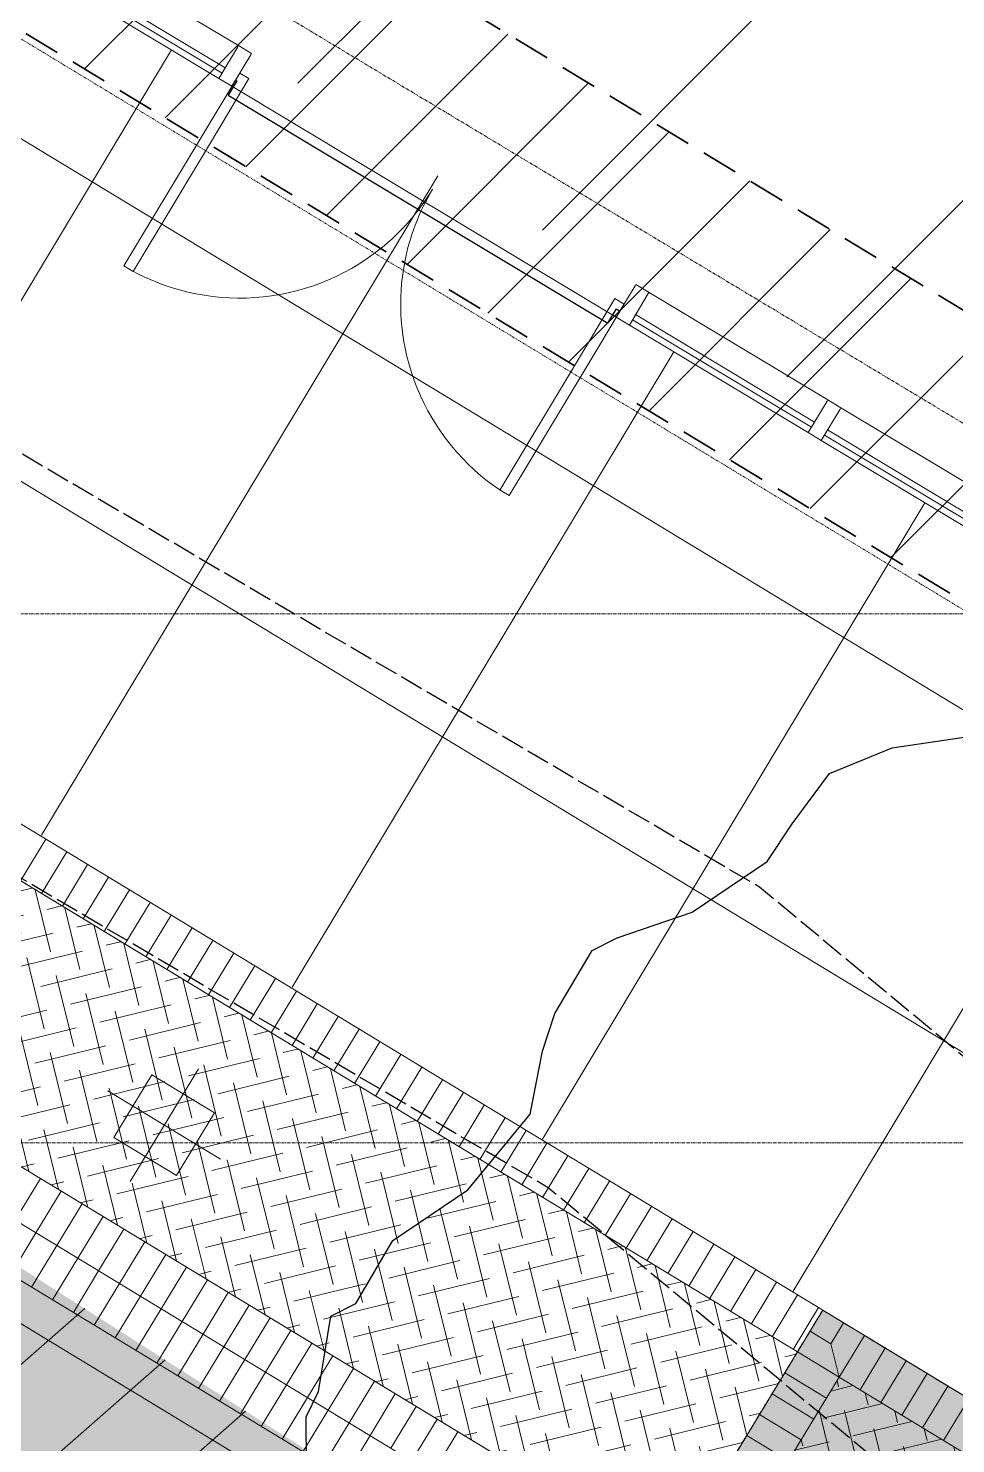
# Model space of a CAD drawing. Header units: inches. Extents: x 3268 to 7018, y 976 to 6708.
# Drawn here: x 4269 to 4420.9, y 2103.2 to 2335.1 of the extents above; entities that cross this region are included whole.
import ezdxf

# ---------------------------------------------------------------- set-up
doc = ezdxf.new("R2010")
doc.units = ezdxf.units.IN
doc.header["$MEASUREMENT"] = 0
for name, pattern in [('Double Dash 3_8_', [0.9999999999999999, 0.3749999999999999, -0.125, 0.125, -0.125, 0.125, -0.125]), ('Grid Line 1_2_', [0.8749999999999999, 0.4999999999999999, -0.125, 0.125, -0.125]), ('IMPORT-DASHED _2_', [8.999999999999996, 5.999999999999998, -2.999999999999999]), ('IMPORT-DASHED4', [2.25, 1.5, -0.7499999999999998]), ('IMPORT-EASEMENT2', [4.799999999999999, 3.839999999999999, -0.9599999999999999])]:
    doc.linetypes.add(name, pattern=pattern)
for name, color, linetype, lineweight in [('0-landscaping', 1, 'Continuous', 25), ('A-DETL-GENF', 92, 'Continuous', 9), ('A-DOOR', 31, 'Continuous', 9), ('A-FLOR', 192, 'Continuous', 9), ('A-GLAZ-CURT', 52, 'Continuous', 9), ('A-GLAZ-CWMG', 51, 'Continuous', 9), ('C-ANNO-5FT-PED-ZONE', 130, 'Continuous', 25), ('C-BLDG', 3, 'Continuous', 25), ('C-CURB-BACK', 40, 'Continuous', 13), ('C-CURB-FACE', 80, 'Continuous', 13), ('C-ESMT-STBK', 4, 'IMPORT-DASHED _2_', 35), ('C-PROP-LINE', 91, 'Double Dash 3_8_', 9), ('L-MASK', 245, 'Continuous', 35), ('L-PVMT-ASPH', 140, 'Continuous', 15), ('L-PVMT-ASPH-HATC', 252, 'Continuous', 15), ('L-PVMT-BRCK-HATC', 252, 'Continuous', 15), ('L-PVMT-BRICK', 20, 'Continuous', 13), ('L-PVMT-CONC-HATC', 252, 'Continuous', 15), ('L-SITE-LIGHT', 2, 'Continuous', 15), ('L-SITE-TREE-GRAT', 250, 'Continuous', 13), ('S-GRID', 1, 'Continuous', 9), ('site_dwg', 8, 'Continuous', 9)]:
    doc.layers.add(name, color=color, linetype=linetype, lineweight=lineweight)
doc.layers.add('NPLT', color=200, linetype='Continuous', lineweight=13, plot=False)

# ---------------------------------------------------------------- blocks, each defined once
blk = doc.blocks.new('System Panel - GLA-01 - Insulated Glass - Clear-11207299-Overall Retail Plan Opt 2')
at = {"layer": 'A-GLAZ-CURT'}
for p, q in [((15.84375, 2.000000000003638), (-18.34374999999909, 2.000000000000909)), ((-18.34374999999909, 2.000000000000909), (-18.34375000000045, 0.9999999999963619)), ((-18.34375000000045, 0.9999999999963619), (15.84375, 0.9999999999963619)), ((15.84375, 0.9999999999963619), (15.84375, 2.000000000003638))]:
    blk.add_line(p, q, dxfattribs=at)
blk = doc.blocks.new('Rectangular Mullion - 2_5_ x 6_ rectangular-9718701-Overall Retail Plan Opt 2')
at = {"layer": 'A-GLAZ-CWMG'}
for p, q in [((-1.250000000000909, 3.24999999999909), (1.250000000000909, 3.24999999999909)), ((-1.250000000000855, 3.000000000004924), (-1.250000000000909, 3.24999999999909)), ((-1.249999999999545, -3), (-1.250000000000855, 3.000000000004924)), ((1.250000000000909, 3.24999999999909), (1.250000000000855, 3.000000000004983)), ((1.250000000000855, 3.000000000004983), (1.249999999999545, -3)), ((1.249999999999545, -3), (-1.249999999999545, -3))]:
    blk.add_line(p, q, dxfattribs=at)
blk = doc.blocks.new('System Panel - GLA-01 - Insulated Glass - Clear-11207301-Overall Retail Plan Opt 2')
at = {"layer": 'A-GLAZ-CURT'}
for p, q in [((18.34375000000045, 2.000000000000909), (-15.84375000000136, 1.999999999998181)), ((-15.84375000000136, 1.999999999998181), (-15.84375000000136, 1.000000000001819)), ((-15.84375000000136, 1.000000000001819), (18.34375000000045, 1.000000000001819)), ((18.34375000000045, 1.000000000001819), (18.34375000000045, 2.000000000000909))]:
    blk.add_line(p, q, dxfattribs=at)
blk = doc.blocks.new('Rectangular Mullion - 2_5_ x 6_ rectangular-11207296-Overall Retail Plan Opt 2')
at = {"layer": 'A-GLAZ-CWMG'}
for p, q in [((-1.250000000000909, 3.250000000001819), (1.249999999998181, 3.24999999999909)), ((-1.250000000000909, 3.000000000014404), (-1.250000000000909, 3.250000000001819)), ((-1.250000000000909, -2.999999999997271), (-1.250000000000909, 3.000000000014404)), ((1.249999999998181, 3.24999999999909), (1.249999999998181, 3.000000000013916)), ((1.249999999998181, 3.000000000013916), (1.249999999998181, -3)), ((1.249999999998181, -3), (-1.250000000000909, -2.999999999997271))]:
    blk.add_line(p, q, dxfattribs=at)
blk = doc.blocks.new('Rectangular Mullion - 2_5_ x 6_ rectangular-V139-Overall Retail Plan Opt 2')
at = {"layer": 'A-GLAZ-CWMG'}
for p, q in [((-1.250000000000909, 3.249999999996362), (1.249999999999545, 3.250000000001819)), ((-1.250000000000909, 3.000000000007472), (-1.250000000000909, 3.249999999996362)), ((-1.250000000000909, -3), (-1.250000000000909, 3.000000000007472)), ((1.249999999999545, 3.250000000001819), (1.249999999999545, 3.000000000007691)), ((1.249999999999545, 3.000000000007691), (1.249999999999545, -3)), ((1.249999999999545, -3), (-1.250000000000909, -3))]:
    blk.add_line(p, q, dxfattribs=at)
blk = doc.blocks.new('Rectangular Mullion - 2_5_ x 6_ rectangular-9997897-Overall Retail Plan Opt 2')
at = {"layer": 'A-GLAZ-CWMG'}
for p, q in [((4370.690668025868, 2291.830432054534), (4399.995075118622, 2274.22256786855)), ((4367.471680057681, 2286.473136425146), (4396.776087150435, 2268.865272239161))]:
    blk.add_line(p, q, dxfattribs=at)
blk = doc.blocks.new('System Panel - GLA-01 - Insulated Glass - Clear-11207302-Overall Retail Plan Opt 2')
at = {"layer": 'A-GLAZ-CURT'}
for p, q in [((17.37499999999954, 1.999999999998181), (-17.37500000000227, 2.000000000000909)), ((-17.37500000000227, 2.000000000000909), (-17.37500000000227, 0.9999999999963619)), ((-17.37500000000227, 0.9999999999963619), (17.37500000000091, 0.9999999999963619)), ((17.37500000000091, 0.9999999999963619), (17.37499999999954, 1.999999999998181))]:
    blk.add_line(p, q, dxfattribs=at)
blk = doc.blocks.new('Rectangular Mullion - 2_5_ x 6_ rectangular-7882487-Overall Retail Plan Opt 2')
at = {"layer": 'A-GLAZ-CWMG'}
for p, q in [((4402.137993370377, 2272.934972681274), (4431.924557069778, 2255.037399578152)), ((4398.91900540219, 2267.577677051886), (4428.70556910159, 2249.680103948763))]:
    blk.add_line(p, q, dxfattribs=at)
blk = doc.blocks.new('Curtain Wall-Ext Dbl Door-Framed - SEE ELEV-11207303-Overall Retail Plan Opt 2')
at = {"layer": 'A-DOOR'}
for p, q in [((-34.9791666666671, 37.10416666666728), (-36.72916666666715, 37.10416666666728)), ((-36.7291666666671, 13.35663406547712), (-36.7291666666671, 37.10416666666728)), ((-34.9791666666671, 13.35049761439042), (-34.9791666666671, 37.10416666666728)), ((34.97916666666701, 37.3541666666673), (36.7291666666674, 37.3541666666673)), ((34.97916666666701, 13.10518567690717), (34.97916666666701, 37.3541666666673)), ((36.72916666666725, 13.09904922582124), (36.72916666666725, 37.35416666666729)), ((-36.7291666666671, 0.4999999999999902), (-36.7291666666671, 13.35663406547712)), ((-34.9791666666671, 0.4999999999999875), (-34.9791666666671, 13.35049761439042)), ((34.97916666666701, 0.4999999999997903), (34.97916666666701, 13.10518567690717)), ((36.72916666666725, 0.4999999999983222), (36.72916666666725, 13.09904922582124)), ((-34.9791666666671, 0.4999999999999875), (-36.72916666666716, 0.4999999999999875)), ((34.97916666666701, 0.4999999999997903), (36.72916666666728, 0.4999999999997903))]:
    blk.add_line(p, q, dxfattribs=at)
for centre, radius, start, end in [((-36.72916666666716, 0.50000000000011), 36.60416666666715, 20.5450622592948, 89.99999999999997), ((36.72916666666742, 0.4999999999998756), 36.8541666666674, 89.9999999999999, 159.6323538087749), ((-36.72916666666716, 0.50000000000011), 36.6041666666672, 359.9999999999991, 20.54506225929478), ((36.72916666666742, 0.4999999999998756), 36.85416666666739, 159.6323538087749, 179.9999999999999)]:
    blk.add_arc(centre, radius, start, end, dxfattribs=at)
blk = doc.blocks.new('site_dwg_dec1-V199-Overall Retail Plan Opt 2')
at = {"layer": '0-landscaping', "color": 213, "flags": 128}
blk.add_lwpolyline([(-61.92057036118876, 101.8408481608087), (-58.30093783770007, 105.9616797991286), (-55.46164372381735, 107.1177861229546), (-49.00267481756725, 112.3947722131263), (-46.03880041719582, 111.6163731676818), (-38.42578059646018, 114.054593358592), (-28.6291541553428, 112.7497124130234), (-18.05225993053045, 114.4095335631275), (-12.49820972054385, 118.6562997094618), (-8.753996910397289, 120.8426259771252), (-1.14094872964506, 123.280821263382), (1.822939583015795, 122.5024952453998), (9.809728627375987, 119.1371744186829), (19.60632671145595, 117.8323183823406), (24.38003850845325, 119.1143592194087), (31.08816798894167, 120.5223345599618), (38.04547195947725, 118.0613721970105), (46.15681293430918, 112.7615709075428), (55.04856294575529, 110.4265181416988), (59.16653053265599, 106.8094013281945), (60.62947431379791, 105.0179499629987)], dxfattribs=at)
blk = doc.blocks.new('site_dwg_lighting-12649360-Overall Retail Plan Opt 2')
at = {"layer": 'L-SITE-LIGHT', "color": 53}
for p, q in [((0, 5.399999999441206), (0, -5.399999999441206)), ((-5.399999996647238, 0), (5.399999999441206, 0))]:
    blk.add_line(p, q, dxfattribs=at)
at = {"layer": 'L-SITE-LIGHT', "color": 53, "flags": 128}
blk.add_lwpolyline([(-2.999999997206032, 2.999999998603016), (3.000000002793967, 2.999999998603016), (3.000000002793967, -3.000000001396983), (-2.999999994412064, -3.000000001396983)], close=True, dxfattribs=at)
blk = doc.blocks.new('site_dwg_b1-12649367-Overall Retail Plan Opt 2')
at = {"layer": 'L-PVMT-BRCK-HATC', "color": 53}
blk.add_line((0, -7.990953345783054), (0, 0), dxfattribs=at)
blk = doc.blocks.new('site_dwg_b2-12649368-Overall Retail Plan Opt 2')
at = {"layer": 'L-PVMT-BRCK-HATC', "color": 53}
blk.add_line((0, 0), (0, 7.990953347180038), dxfattribs=at)
blk = doc.blocks.new('site_dwg_tree_grate_pvr-V278-Overall Retail Plan Opt 2')
at = {"layer": 'L-MASK', "lineweight": 15}
blk.add_hatch(color=10, dxfattribs=at).paths.add_polyline_path([(36.00000000000272, 3.41060513164848e-12), (36.00000000000272, 48.00000000000272), (-35.99999999999726, 48.00000000000272), (-35.99999999999726, 2.728484105318784e-12)])
at = {"layer": 'L-PVMT-BRCK-HATC'}
h = blk.add_hatch(dxfattribs=at)
h.set_pattern_fill('FP_230', color=53, style=0, pattern_type=2)
h.set_pattern_definition([(135, (-28, 40), (-5.654025822367634, 4.440892098500626e-16), [11.995, -3.998]), (225, (-30.827, 42.827), (-5.654025822367634, -4.440892098500626e-16), [11.995, -3.998])])
h.paths.add_polyline_path([(28.00000000186537, 8.00000000093405), (28.00000000186537, 39.9999999990714), (-28.00000000185991, 39.9999999990714), (-27.99999999627266, 8.00000000093405)])
h.paths.add_polyline_path([(6.000000000002728, 18.00000000000272), (-6.000000005585206, 18.00000000000272), (-5.999999999997271, 30.00000000000272), (6.000000000002728, 30.00000000000272)])
at = {"layer": 'L-PVMT-BRCK-HATC', "color": 53}
for p, q in [((-24, 40.00000000186264), (-24, 47.99999999999999)), ((-19.99999999813735, 40.00000000046565), (-19.99999999813735, 47.99999999999999)), ((-16.00000000186264, 40.00000000046565), (-16.00000000186264, 47.99999999999999)), ((-12, 40.00000000046565), (-12, 47.99999999999999)), ((-7.999999998137354, 39.99999999906867), (-7.999999998137354, 47.99999999999999)), ((-4.000000001862644, 40.00000000046565), (-4.000000001862644, 47.99999999999999)), ((0, 39.99999999906867), (0, 47.99999999999999)), ((4.000000001862644, 40.00000000046565), (4.000000001862644, 47.99999999999999)), ((7.999999998137354, 39.99999999906867), (7.999999998137354, 47.99999999999999)), ((12, 40.00000000186264), (12, 47.99999999999999)), ((15.99999999627471, 39.99999999906867), (15.99999999627471, 47.99999999999999)), ((20.00000000372529, 40.00000000186264), (20.00000000372529, 47.99999999999999)), ((24, 39.99999999906867), (24, 47.99999999999999)), ((31.99999999813735, 44.00000000093132), (28.00000000186264, 40.00000000186264)), ((-28.00000001303851, 36.00000000139698), (-36.00000001117586, 36.00000000139698)), ((28.00000000186264, 35.99999999999999), (35.99999999999999, 35.99999999999999)), ((-28.00000001303851, 31.99999999953434), (-36.00000001117586, 31.99999999953434)), ((27.99999999627471, 32.00000000093132), (35.99999999999999, 32.00000000093132)), ((-28.00000001303851, 28.00000000046566), (-36.00000001117586, 28.00000000046566)), ((28.00000000186264, 28.00000000046566), (35.99999999999999, 28.00000000046566)), ((-28.00000001303851, 24), (-36.00000001117586, 24)), ((27.99999999627471, 24), (35.99999999999999, 24)), ((-28.00000001303851, 20.00000000093132), (-36.00000001117586, 20.00000000093132)), ((28.00000000186264, 20.00000000093132), (35.99999999999999, 20.00000000093132)), ((-28.00000001303851, 16.00000000046566), (-36.00000001117586, 16.00000000046566)), ((27.99999999627471, 15.99999999906868), (35.99999999999999, 15.99999999906868)), ((-28.00000001303851, 12), (-36.0000000167638, 12)), ((28.00000000186264, 12.00000000139698), (35.99999999999999, 12.00000000139698)), ((-24, 8.00000000093132), (-24, 0)), ((-19.99999999813735, 8.00000000093132), (-19.99999999813735, 0)), ((-16.00000000186264, 8.00000000093132), (-16.00000000186264, 0)), ((-12, 8.00000000093132), (-12, 0)), ((-7.999999998137354, 8.00000000093132), (-7.999999998137354, 0)), ((-4.000000001862644, 8.00000000093132), (-4.000000001862644, 0)), ((0, 8.00000000093132), (0, 0)), ((4.000000001862644, 8.00000000093132), (4.000000001862644, 0)), ((7.999999998137354, 8.00000000093132), (7.999999998137354, 0)), ((12, 8.00000000093132), (12, 0)), ((16.00000000186264, 8.00000000093132), (16.00000000186264, 0)), ((20.00000000372529, 8.00000000093132), (20.00000000372529, 0)), ((24, 7.999999999534338), (24, 0)), ((31.99999999254942, 3.999999987892806), (27.99999999068677, 7.999999991152435))]:
    blk.add_line(p, q, dxfattribs=at)
at = {"layer": 'L-PVMT-BRCK-HATC', "color": 53, "flags": 128}
for points in [[(-36.00000001117586, 44.00000000093132), (-32.00000001490115, 44.00000000093132), (-32.00000001490115, 47.99999999999999)], [(35.99999999999999, 40.00000000046565), (28.00000000186264, 40.00000000046565), (28.00000000186264, 48.00000000139698)], [(31.99999999813735, 47.99999999999999), (31.99999999813735, 44.00000000093132), (35.99999999999999, 44.00000000093132)], [(-32.00000001490115, 43.99999999953433), (-28.00000001303851, 40.00000000046565), (-36.00000001117586, 40.00000000046565)], [(35.99999999999999, 7.999999999534338), (28.00000000186264, 7.999999999534338), (28.00000000186264, 39.99999999906867), (-28.00000000186264, 39.99999999906867), (-28.00000000186264, 8.00000000093132), (28.00000000186264, 8.00000000093132), (28.00000000186264, 0)], [(-32.00000000372528, 3.999999987892806), (-28.00000001303851, 8.00000000093132), (-36.00000001117586, 8.00000000093132)], [(-36.00000000558793, 3.999999987892806), (-32.00000000372528, 3.999999987892806), (-32.00000000372528, 0)], [(35.99999998882412, 3.999999985098838), (31.99999999254942, 3.999999985098838), (31.99999999254942, -1.257285475730896e-08)]]:
    blk.add_lwpolyline(points, dxfattribs=at)
for points in [[(-28.00000001303851, 47.99999999999999), (-28.00000001303851, 39.99999999906867)], [(-28.00000000745058, 0), (-28.00000000745058, 8.00000000093132)]]:
    blk.add_lwpolyline(points, close=True, dxfattribs=at)
at = {"layer": 'L-SITE-TREE-GRAT', "color": 253, "linetype": 'IMPORT-DASHED4'}
for p, q in [((0, 30), (0, 47.99999999860301)), ((0, 18), (0, 0))]:
    blk.add_line(p, q, dxfattribs=at)
at = {"layer": 'L-SITE-TREE-GRAT', "color": 253, "linetype": 'IMPORT-DASHED4', "flags": 128}
blk.add_lwpolyline([(35.99999999999999, 0), (35.99999999999999, 47.99999999999999), (-35.99999999999999, 47.99999999999999), (-35.99999999999999, 0)], close=True, dxfattribs=at)
at = {"layer": 'L-SITE-TREE-GRAT', "color": 253, "flags": 128}
for points in [[(-35.99999999999999, 47.99999999999999), (35.99999999999999, 47.99999999999999), (35.99999999999999, 0), (-35.99999999999999, 0)], [(-6.000000005587935, 18), (5.999999999999999, 18), (5.999999999999999, 30), (-5.999999999999999, 30)]]:
    blk.add_lwpolyline(points, close=True, dxfattribs=at)
at = {"layer": 'NPLT', "color": 253}
for p, q in [((5.999999999999999, 30), (-6.000000005587935, 18)), ((-5.999999999999999, 30), (5.999999999999999, 18))]:
    blk.add_line(p, q, dxfattribs=at)
blk = doc.blocks.new('site_dwg-12440225-Overall Retail Plan Opt 2')
at = {"layer": 'C-ESMT-STBK'}
h = blk.add_hatch(dxfattribs=at)
h.set_pattern_fill('FP_236', color=43, style=0, pattern_type=2)
h.set_pattern_definition([(41.19300000000002, (24349227.445, 9821790.73), (-9.878962955707756, 11.2874306606842), [])])
h.paths.add_polyline_path([(24340754.41764874, 9814238.256800799), (24341007.28369483, 9818038.207201697), (24340597.61508091, 9818336.289935663), (24339080.54507963, 9818175.041572), (24339041.04656363, 9818170.586227996), (24338991.68861391, 9818164.27902802), (24338951.70183868, 9818158.637384389), (24338912.96937073, 9818152.689061128), (24338874.36010189, 9818146.280125272), (24338835.87236292, 9818139.411975248), (24338797.50579851, 9818132.085986648), (24338766.50818425, 9818125.853604812), (24338766.89231019, 9818124.002092425), (24338807.18576453, 9818132.259389622), (24338846.06993594, 9818139.731584428), (24338885.04424, 9818146.727429258), (24338924.10287013, 9818153.245822722), (24338956.51865115, 9818158.316607647), (24338953.32382087, 9818110.342748318), (24338969.07279708, 9818112.710400388), (24339007.86497075, 9818118.055290567), (24339046.71994471, 9818122.92269113), (24339092.45343486, 9818128.037917001), (24340292.99008468, 9818255.650188034), (24340584.31472673, 9818286.605874758), (24340934.68922023, 9818031.666679043), (24340687.3560084, 9814314.861073798), (24339595.34670922, 9814726.863514047), (24339587.50957331, 9814715.68687136), (24338715.45843181, 9815327.180653278), (24338691.60180446, 9815293.158049863), (24339013.48739237, 9815068.288049085), (24339549.36884944, 9814692.907733086), (24340725.61240819, 9814249.124683892)])
h.paths.add_polyline_path([(24338722.46981283, 9815337.179779818), (24338763.80719084, 9815396.132170605), (24338658.92817304, 9815468.79891386), (24338617.74228099, 9815409.741564125), (24338722.19139668, 9815337.372683933)])
at = {"layer": 'L-PVMT-ASPH'}
blk.add_hatch(color=10, dxfattribs=at).paths.add_polyline_path([(24339487.97244508, 9814463.07204914), (24339509.14502984, 9814492.187709099), (24338971.2394734, 9814887.407224927), (24338950.06688864, 9814858.291564964), (24339182.17521949, 9814687.752813248)])
at = {"layer": 'L-PVMT-ASPH-HATC'}
h = blk.add_hatch(dxfattribs=at)
h.set_pattern_fill('FP_235', color=53, style=0, pattern_type=2)
h.set_pattern_definition([(37.38599999999999, (24339143.708, 9814463.072), (-9.107725642244493, 11.91844510100215), [])])
h.paths.add_polyline_path([(24339487.97244508, 9814463.07204914), (24339509.14502984, 9814492.187709099), (24338971.2394734, 9814887.407224927), (24338950.06688864, 9814858.291564964), (24339182.17521949, 9814687.752813248)])
at = {"layer": 'L-PVMT-BRCK-HATC'}
h = blk.add_hatch(dxfattribs=at)
h.set_pattern_fill('FP_242', color=53, style=0, pattern_type=2)
h.set_pattern_definition([(99.96200000000002, (24339132.853, 9814839.075), (-4.629354942737908, 3.246087000397262), [11.995, -3.998]), (189.962, (24339132.162, 9814843.014), (-4.629354942737909, 3.246087000397261), [11.995, -3.998])])
h.paths.add_polyline_path([(24339109.88822913, 9814806.324749803), (24339132.85323746, 9814839.075450474), (24338873.44257876, 9815020.975923266), (24338872.24569039, 9815019.205493832), (24338870.01631146, 9815015.585273642), (24338868.20529775, 9815011.738670735), (24338866.83531968, 9815007.713837236), (24338865.92352678, 9815003.561156379), (24338865.48133295, 9814999.332611807), (24338865.5142736, 9814995.081136825), (24338866.0219364, 9814990.85995179), (24338866.99796636, 9814986.721897885), (24338868.43014544, 9814982.718775649), (24338870.4635198, 9814978.64500765), (24338872.58575274, 9814975.315455595), (24338875.25716067, 9814972.007933222), (24338878.28132839, 9814969.019533277), (24338881.62039907, 9814966.387664825), (24339028.33783872, 9814863.508423941)])
at = {"layer": 'C-ANNO-5FT-PED-ZONE', "color": 213, "linetype": 'IMPORT-EASEMENT2', "flags": 128}
for points in [[(24341173.43156312, 9817974.569704888), (24341064.86211379, 9817879.53891328), (24341058.60739409, 9817785.539047208), (24341020.66169335, 9817759.050960105), (24341002.73584636, 9817494.243455587), (24341098.03372912, 9817385.653583419), (24341049.7296923, 9816657.855822798), (24340942.84306337, 9816588.119622858), (24340903.15724013, 9815991.696087312), (24340997.75345884, 9815877.316419568), (24340956.93820208, 9815281.87627089), (24340851.85462972, 9815190.060175546), (24340840.21389879, 9815028.451841284), (24340816.31959692, 9814987.856953233), (24340807.91752753, 9814861.58536387), (24340828.33680849, 9814837.590900285), (24340814.20948071, 9814639.141274119), (24340820.32276781, 9814572.244142456), (24340784.23728234, 9814041.25000657), (24340346.67693986, 9814070.985885575), (24339654.20889217, 9814556.549067944), (24339621.08674325, 9814593.99079329), (24339537.64412129, 9814651.844636435), (24339442.83972673, 9814690.826514924), (24339354.14331621, 9814753.02102556), (24339330.46229357, 9814798.298159737), (24339230.23757831, 9814867.973883716), (24339182.6163684, 9814867.152440649), (24339131.69313189, 9814915.47795062), (24338893.2467398, 9815077.690702066), (24338651.59712844, 9815247.640438044), (24338560.99241732, 9815303.182211477)], [(24340893.31874154, 9815000.390094232), (24340875.24280314, 9814969.680232948), (24340869.40288803, 9814881.91431137), (24340889.92706264, 9814857.796588449), (24340874.40430799, 9814639.745099468), (24340880.50876207, 9814572.944626614), (24340840.03109242, 9813977.31996076), (24340325.92286136, 9814012.25790799), (24339613.96231484, 9814511.489359668), (24339580.94692304, 9814548.810405312), (24339508.80653985, 9814598.827990033), (24339413.85344962, 9814637.871009542), (24339307.74243177, 9814712.276758194), (24339284.12095693, 9814757.44003944), (24339211.89866129, 9814807.648620464), (24339161.49360283, 9814806.779157344), (24339151.81188077, 9814813.668659829), (24339093.9211708, 9814868.606214345), (24338859.11244131, 9815028.344299465), (24338618.62753263, 9815197.47491178), (24338556.48951734, 9815235.566259611)]]:
    blk.add_lwpolyline(points, dxfattribs=at)
at = {"layer": 'C-BLDG', "color": 213, "flags": 128}
blk.add_lwpolyline([(24339054.86447567, 9815053.065785697), (24339055.06105112, 9815052.929127436), (24339053.49131963, 9815050.671154223), (24339113.05700289, 9815009.26139404), (24339114.62673439, 9815011.51936725), (24339115.17972988, 9815011.134927595)], dxfattribs=at)
at = {"layer": 'C-CURB-BACK', "color": 253, "flags": 128}
blk.add_lwpolyline([(24340401.93921543, 9813880.788470147), (24338872.43439575, 9814953.287384562), (24338868.98964451, 9814948.374779465)], dxfattribs=at)
at = {"layer": 'C-CURB-FACE', "color": 253}
blk.add_line((24338868.9896445, 9814948.374779465), (24340398.49446417, 9813875.875865046), dxfattribs=at)
at = {"layer": 'C-ESMT-STBK', "color": 43}
blk.add_line((24339079.01792639, 9815072.240794415), (24339246.73901246, 9814954.633657562), dxfattribs=at)
at = {"layer": 'C-ESMT-STBK', "color": 43, "flags": 128}
blk.add_lwpolyline([(24339549.36010291, 9814692.910077242), (24339038.59252975, 9815050.698335228), (24338937.60771774, 9815121.437320769), (24338691.59305793, 9815293.160394015), (24338695.51113642, 9815298.748075316)], dxfattribs=at)
at = {"layer": 'L-PVMT-BRCK-HATC', "color": 53}
blk.add_line((24339132.8466192, 9814839.080091238), (24338873.44257876, 9815020.975923268), dxfattribs=at)
at = {"layer": 'L-PVMT-BRCK-HATC', "color": 53, "flags": 128}
blk.add_lwpolyline([(24338872.24569039, 9815019.20549383), (24338873.44257876, 9815020.975923266), (24339132.85323745, 9814839.075450474), (24339109.88822913, 9814806.324749803), (24338881.62039907, 9814966.387664825)], dxfattribs=at)
at = {"layer": 'L-PVMT-BRICK', "color": 253}
for p, q in [((24339643.43794598, 9814490.820852935), (24338878.03558043, 9815027.526063398)), ((24339785.59424329, 9814332.515215315), (24338881.62039908, 9814966.387664825)), ((24339781.00124163, 9814325.965075186), (24338877.02739741, 9814959.837524693))]:
    blk.add_line(p, q, dxfattribs=at)
at = {"layer": 'L-PVMT-CONC-HATC', "color": 53}
for p, q in [((24339657.33617427, 9814598.324723126), (24338933.15160037, 9815106.127744965)), ((24340339.75004442, 9814061.186895564), (24338905.5935904, 9815066.826904181)), ((24339038.9693525, 9815050.438156873), (24339044.71088592, 9815058.697039787)), ((24338975.6184123, 9814959.31128197), (24339038.9693525, 9815050.438156873)), ((24339078.28365717, 9815022.898827199), (24339086.85334964, 9815035.225862779)), ((24339014.91957406, 9814931.753046928), (24339078.28365717, 9815022.898827199)), ((24339117.59796185, 9814995.359497529), (24339123.53164652, 9815003.89477955)), ((24339054.22073581, 9814904.194811888), (24339117.59796185, 9814995.359497529)), ((24339156.91226652, 9814967.820167858), (24339162.94202682, 9814976.493649434)), ((24339093.52189757, 9814876.636576846), (24339156.91226652, 9814967.820167858)), ((24339132.82305932, 9814849.078341804), (24339196.22657119, 9814940.280838186))]:
    blk.add_line(p, q, dxfattribs=at)
for name, p, xscale, yscale, zscale, rotation in [('site_dwg_dec1-V199-Overall Retail Plan Opt 2', (24339218.37414129, 9814761.880803842), 1.5, 1.5, 1.5, 37.81158375857705), ('site_dwg_lighting-12649360-Overall Retail Plan Opt 2', (24339031.82240806, 9814883.049283585), 1.999999999999999, 1.999999999999999, 1.999999999999999, 324.9616071394495)]:
    blk.add_blockref(name, p, dxfattribs=dict(xscale=xscale, yscale=yscale, zscale=zscale, rotation=rotation))
for name, p, rotation in [('site_dwg_b1-12649367-Overall Retail Plan Opt 2', (24339010.9955215, 9814924.522888359), 144.9616070449619), ('site_dwg_b1-12649367-Overall Retail Plan Opt 2', (24339014.27059157, 9814922.226387527), 144.9616070449619), ('site_dwg_b1-12649367-Overall Retail Plan Opt 2', (24339017.54566163, 9814919.929886697), 144.9616070449619), ('site_dwg_b1-12649367-Overall Retail Plan Opt 2', (24339020.8207317, 9814917.633385865), 144.9616070449619), ('site_dwg_b1-12649367-Overall Retail Plan Opt 2', (24339024.09580176, 9814915.336885035), 144.9616070449619), ('site_dwg_b1-12649367-Overall Retail Plan Opt 2', (24339027.37087183, 9814913.040384203), 144.9616070449619), ('site_dwg_b1-12649367-Overall Retail Plan Opt 2', (24339030.64594189, 9814910.743883373), 144.9616070449619), ('site_dwg_b1-12649367-Overall Retail Plan Opt 2', (24339033.92101196, 9814908.447382541), 144.9616070449619), ('site_dwg_b1-12649367-Overall Retail Plan Opt 2', (24339037.19608202, 9814906.15088171), 144.9616070449619), ('site_dwg_b1-12649367-Overall Retail Plan Opt 2', (24339040.47115209, 9814903.854380878), 144.9616070449619), ('site_dwg_b1-12649367-Overall Retail Plan Opt 2', (24339043.74622215, 9814901.557880048), 144.9616070449619), ('site_dwg_b1-12649367-Overall Retail Plan Opt 2', (24339047.02129222, 9814899.261379216), 144.9616070449619), ('site_dwg_b1-12649367-Overall Retail Plan Opt 2', (24339050.29636228, 9814896.964878386), 144.9616070449619), ('site_dwg_b1-12649367-Overall Retail Plan Opt 2', (24339053.57143235, 9814894.668377554), 144.9616070449619), ('site_dwg_b1-12649367-Overall Retail Plan Opt 2', (24339056.84650242, 9814892.371876724), 144.9616070449619), ('site_dwg_b1-12649367-Overall Retail Plan Opt 2', (24339060.12157248, 9814890.075375892), 144.9616070449619), ('site_dwg_b1-12649367-Overall Retail Plan Opt 2', (24339063.39664255, 9814887.77887506), 144.9616070449619), ('site_dwg_b1-12649367-Overall Retail Plan Opt 2', (24339066.67171261, 9814885.482374229), 144.9616070449619), ('site_dwg_b1-12649367-Overall Retail Plan Opt 2', (24339069.94678268, 9814883.185873399), 144.9616070449619), ('site_dwg_b1-12649367-Overall Retail Plan Opt 2', (24339073.22185274, 9814880.889372567), 144.9616070449619), ('site_dwg_b1-12649367-Overall Retail Plan Opt 2', (24339076.49692281, 9814878.592871737), 144.9616070449619), ('site_dwg_b1-12649367-Overall Retail Plan Opt 2', (24339079.77199287, 9814876.296370905), 144.9616070449619), ('site_dwg_b1-12649367-Overall Retail Plan Opt 2', (24339083.04706294, 9814873.999870075), 144.9616070449619), ('site_dwg_b1-12649367-Overall Retail Plan Opt 2', (24339086.322133, 9814871.703369243), 144.9616070449619), ('site_dwg_b2-12649368-Overall Retail Plan Opt 2', (24339006.40344401, 9814869.118183542), 324.961607044653), ('site_dwg_b1-12649367-Overall Retail Plan Opt 2', (24339089.59720307, 9814869.406868411), 144.9616070449619), ('site_dwg_b2-12649368-Overall Retail Plan Opt 2', (24339009.67851408, 9814866.82168271), 324.961607044653), ('site_dwg_b1-12649367-Overall Retail Plan Opt 2', (24339092.87227313, 9814867.11036758), 144.9616070449619), ('site_dwg_b2-12649368-Overall Retail Plan Opt 2', (24339012.95358414, 9814864.52518188), 324.961607044653), ('site_dwg_b1-12649367-Overall Retail Plan Opt 2', (24339096.1473432, 9814864.81386675), 144.9616070449619), ('site_dwg_b2-12649368-Overall Retail Plan Opt 2', (24339016.22865421, 9814862.228681048), 324.961607044653), ('site_dwg_b1-12649367-Overall Retail Plan Opt 2', (24339099.42241326, 9814862.517365918), 144.9616070449619), ('site_dwg_b1-12649367-Overall Retail Plan Opt 2', (24339009.67851408, 9814866.82168271), 324.961607044653), ('site_dwg_b2-12649368-Overall Retail Plan Opt 2', (24339019.50372427, 9814859.932180218), 324.961607044653), ('site_dwg_b1-12649367-Overall Retail Plan Opt 2', (24339102.69748333, 9814860.220865088), 144.9616070449619), ('site_dwg_b1-12649367-Overall Retail Plan Opt 2', (24339012.95358414, 9814864.52518188), 324.961607044653), ('site_dwg_b2-12649368-Overall Retail Plan Opt 2', (24339022.77879434, 9814857.635679387), 324.961607044653), ('site_dwg_b1-12649367-Overall Retail Plan Opt 2', (24339105.97255339, 9814857.924364256), 144.9616070449619), ('site_dwg_b1-12649367-Overall Retail Plan Opt 2', (24339016.22865421, 9814862.228681048), 324.961607044653), ('site_dwg_b2-12649368-Overall Retail Plan Opt 2', (24339026.0538644, 9814855.339178555), 324.961607044653), ('site_dwg_b1-12649367-Overall Retail Plan Opt 2', (24339109.24762346, 9814855.627863426), 144.9616070449619), ('site_dwg_b1-12649367-Overall Retail Plan Opt 2', (24339019.50372427, 9814859.932180218), 324.961607044653), ('site_dwg_b2-12649368-Overall Retail Plan Opt 2', (24339029.32893447, 9814853.042677723), 324.961607044653), ('site_dwg_b1-12649367-Overall Retail Plan Opt 2', (24339112.52269353, 9814853.331362594), 144.9616070449619), ('site_dwg_b1-12649367-Overall Retail Plan Opt 2', (24339022.77879434, 9814857.635679387), 324.961607044653), ('site_dwg_b2-12649368-Overall Retail Plan Opt 2', (24339032.60400453, 9814850.746176893), 324.961607044653), ('site_dwg_b1-12649367-Overall Retail Plan Opt 2', (24339115.79776359, 9814851.034861762), 144.9616070449619), ('site_dwg_b1-12649367-Overall Retail Plan Opt 2', (24339026.0538644, 9814855.339178555), 324.961607044653), ('site_dwg_b2-12649368-Overall Retail Plan Opt 2', (24339035.8790746, 9814848.449676061), 324.961607044653), ('site_dwg_b1-12649367-Overall Retail Plan Opt 2', (24339119.07283366, 9814848.73836093), 144.9616070449619), ('site_dwg_b1-12649367-Overall Retail Plan Opt 2', (24339029.32893447, 9814853.042677723), 324.961607044653), ('site_dwg_b2-12649368-Overall Retail Plan Opt 2', (24339039.15414467, 9814846.153175231), 324.961607044653), ('site_dwg_b1-12649367-Overall Retail Plan Opt 2', (24339122.34790372, 9814846.4418601), 144.9616070449619), ('site_dwg_b1-12649367-Overall Retail Plan Opt 2', (24339032.60400453, 9814850.746176893), 324.961607044653), ('site_dwg_b2-12649368-Overall Retail Plan Opt 2', (24339042.42921473, 9814843.8566744), 324.961607044653), ('site_dwg_b1-12649367-Overall Retail Plan Opt 2', (24339125.62297378, 9814844.145359268), 144.9616070449619), ('site_dwg_b1-12649367-Overall Retail Plan Opt 2', (24339035.8790746, 9814848.449676061), 324.961607044653), ('site_dwg_b2-12649368-Overall Retail Plan Opt 2', (24339045.70428479, 9814841.56017357), 324.961607044653), ('site_dwg_b1-12649367-Overall Retail Plan Opt 2', (24339128.89804385, 9814841.848858438), 144.9616070449619), ('site_dwg_b1-12649367-Overall Retail Plan Opt 2', (24339039.15414467, 9814846.153175231), 324.961607044653), ('site_dwg_b2-12649368-Overall Retail Plan Opt 2', (24339048.97935486, 9814839.263672737), 324.961607044653), ('site_dwg_tree_grate_pvr-V278-Overall Retail Plan Opt 2', (24339139.35724151, 9814785.660883082), 324.9616070893673), ('site_dwg_b1-12649367-Overall Retail Plan Opt 2', (24339132.17311392, 9814839.552357607), 144.9616070449619), ('site_dwg_b1-12649367-Overall Retail Plan Opt 2', (24339042.42921473, 9814843.8566744), 324.961607044653), ('site_dwg_b2-12649368-Overall Retail Plan Opt 2', (24339052.25442493, 9814836.967171906), 324.961607044653), ('site_dwg_b1-12649367-Overall Retail Plan Opt 2', (24339045.70428479, 9814841.56017357), 324.961607044653), ('site_dwg_b2-12649368-Overall Retail Plan Opt 2', (24339055.52949499, 9814834.670671074), 324.961607044653), ('site_dwg_b1-12649367-Overall Retail Plan Opt 2', (24339048.97935486, 9814839.263672737), 324.961607044653), ('site_dwg_b2-12649368-Overall Retail Plan Opt 2', (24339058.80456506, 9814832.374170242), 324.961607044653), ('site_dwg_b1-12649367-Overall Retail Plan Opt 2', (24339052.25442493, 9814836.967171906), 324.961607044653), ('site_dwg_b2-12649368-Overall Retail Plan Opt 2', (24339062.07963512, 9814830.077669412), 324.961607044653), ('site_dwg_b1-12649367-Overall Retail Plan Opt 2', (24339055.52949499, 9814834.670671074), 324.961607044653), ('site_dwg_b2-12649368-Overall Retail Plan Opt 2', (24339065.35470518, 9814827.78116858), 324.961607044653), ('site_dwg_b1-12649367-Overall Retail Plan Opt 2', (24339058.80456506, 9814832.374170242), 324.961607044653), ('site_dwg_b2-12649368-Overall Retail Plan Opt 2', (24339068.62977525, 9814825.48466775), 324.961607044653), ('site_dwg_b1-12649367-Overall Retail Plan Opt 2', (24339062.07963512, 9814830.077669412), 324.961607044653), ('site_dwg_b2-12649368-Overall Retail Plan Opt 2', (24339071.90484532, 9814823.188166918), 324.961607044653)]:
    blk.add_blockref(name, p, dxfattribs=dict(rotation=rotation))
blk = doc.blocks.new('Family - ___-10568875-Overall Retail Plan Opt 2')
at = {"layer": 'C-PROP-LINE'}
for p, q in [((4086.562528962853, 2443.128120958504), (4383.497981648636, 2263.268724383593)), ((4383.497981648636, 2263.268724383593), (4819.920223202487, 1998.919552506506))]:
    blk.add_line(p, q, dxfattribs=at)

msp = doc.modelspace()

# ---------------------------------------------------------------- hatches: boundary and pattern name
at = {"layer": 'A-DETL-GENF'}
h = msp.add_hatch(dxfattribs=at)
h.set_pattern_fill('FP_16', style=0, pattern_type=2)
h.set_pattern_definition([(45, (0, 0), (-32.04961485728027, 32.04961485728027), [])])
h.paths.add_polyline_path([(4691.705143494628, 2136.524143727185), (4706.40848797042, 2160.994618260186), (4768.272596162687, 2160.994618260185), (4768.272596162687, 2447.786830385498), (4922.250343047537, 2447.786830385497), (4922.250343047537, 2772.27358256559), (4886.25034304756, 2772.27358256559), (4886.25034304756, 2863.148582565584), (4602.500343047515, 2863.148582565585), (4602.500343047515, 2854.148582565586), (4542.500343047515, 2854.148582565586), (4542.500343047515, 2862.523582565577), (4476.920381568098, 2862.523582565578), (4264.683824109152, 2509.302634581948), (4305.827854542846, 2484.58080698627), (4250.557831129061, 2392.596041029676), (4209.413800695366, 2417.317868625355), (4196.666608341342, 2396.102977932977), (4488.654561830984, 2220.658915450598), (4505.373318629214, 2248.483599360301), (4619.446376340588, 2179.941591289509)])

# ---------------------------------------------------------------- linework, layer by layer
at = {"layer": 'A-FLOR'}
msp.add_line((4302.362680508514, 2325.594570198509), (4365.328761805926, 2287.760731612407), dxfattribs=at)
at = {"layer": 'S-GRID', "linetype": 'Grid Line 1_2_'}
for p, q in [((3268.129635848882, 2963.794832716439), (6229.945781511473, 1184.156149987814)), ((6493.236018851901, 2239.148582565573), (3735.343510317572, 2239.148582565581)), ((6788.078166544339, 2152.494618260216), (3651.417394664897, 2152.494618260227))]:
    msp.add_line(p, q, dxfattribs=at)

# ---------------------------------------------------------------- block references
at = {"layer": 'A-DOOR', "rotation": 149.0000000000044}
msp.add_blockref('Curtain Wall-Ext Dbl Door-Framed - SEE ELEV-11207303-Overall Retail Plan Opt 2', (4335.390835381948, 2309.249152807576), dxfattribs=at)
at = {"layer": 'A-GLAZ-CURT', "rotation": 149.0000000000044}
for name, p in [('System Panel - GLA-01 - Insulated Glass - Clear-11207301-Overall Retail Plan Opt 2', (4288.184132060986, 2337.613801787254)), ('System Panel - GLA-01 - Insulated Glass - Clear-11207299-Overall Retail Plan Opt 2', (4382.59753870291, 2280.884503827897)), ('System Panel - GLA-01 - Insulated Glass - Clear-11207302-Overall Retail Plan Opt 2', (4415.357401476621, 2261.200392402431))]:
    msp.add_blockref(name, p, dxfattribs=at)
at = {"layer": 'A-GLAZ-CWMG'}
for name, p in [('Rectangular Mullion - 2_5_ x 6_ rectangular-9997897-Overall Retail Plan Opt 2', (-96.55632489367495, 58.01689314662422)), ('Rectangular Mullion - 2_5_ x 6_ rectangular-9997897-Overall Retail Plan Opt 2', (0, 0)), ('Rectangular Mullion - 2_5_ x 6_ rectangular-7882487-Overall Retail Plan Opt 2', (0, 0))]:
    msp.add_blockref(name, p, dxfattribs=at)
at = {"layer": 'A-GLAZ-CWMG', "extrusion": (0, 0, -1), "rotation": 30.99999999999558}
for name, p in [('Rectangular Mullion - 2_5_ x 6_ rectangular-11207296-Overall Retail Plan Opt 2', (-4302.836335607364, 2328.809869694262)), ('Rectangular Mullion - 2_5_ x 6_ rectangular-V139-Overall Retail Plan Opt 2', (-4367.945335156533, 2289.68843592089)), ('Rectangular Mullion - 2_5_ x 6_ rectangular-9718701-Overall Retail Plan Opt 2', (-4399.392660501043, 2270.79297654763))]:
    msp.add_blockref(name, p, dxfattribs=at)
at = {"layer": 'C-PROP-LINE'}
msp.add_blockref('Family - ___-10568875-Overall Retail Plan Opt 2', (0, 0), dxfattribs=at)
at = {"layer": 'site_dwg', "color": 53, "lineweight": 15, "rotation": 3.810000000000009}
msp.add_blockref('site_dwg-12440225-Overall Retail Plan Opt 2', (-23628768.691637, -11408316.78144797), dxfattribs=at)

doc.saveas('drawing.dxf')
